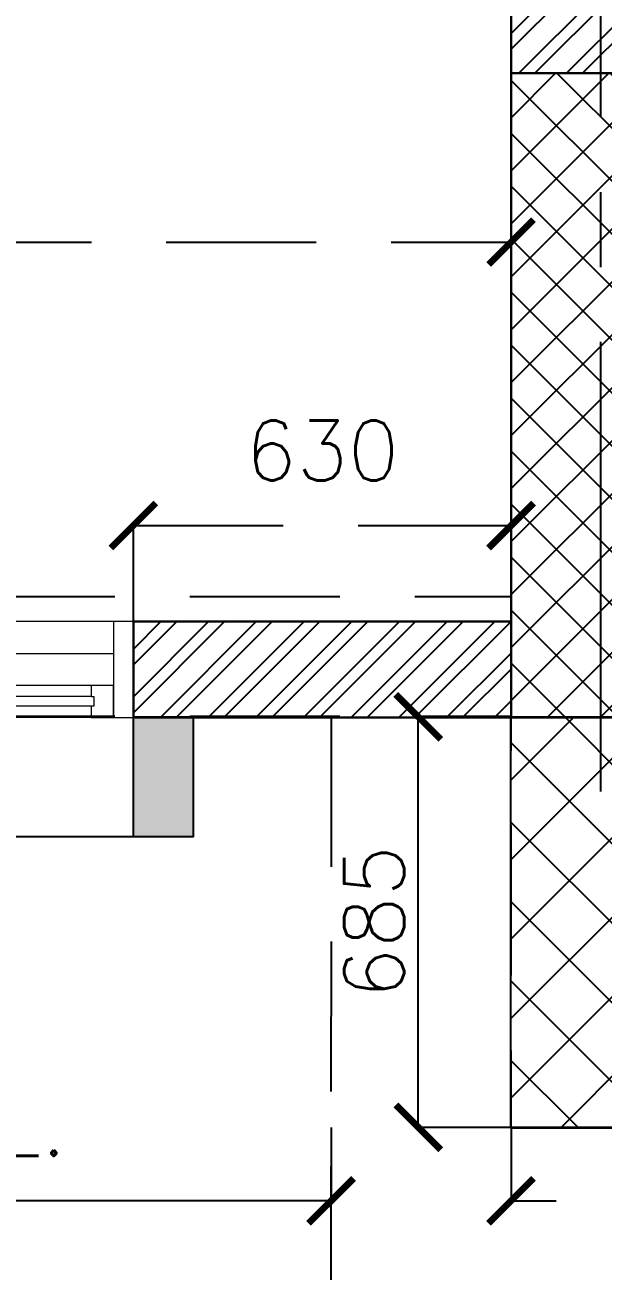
# Model space of a CAD drawing. Header units: millimetres. Extents: x 1167879 to 1231451, y -5731814 to -5645217.
# Drawn here: x 1201682 to 1202646, y -5729609 to -5727530 of the extents above; entities that cross this region are included whole.
import ezdxf

# ---------------------------------------------------------------- set-up
doc = ezdxf.new("R2010")
doc.units = ezdxf.units.MM
doc.header["$LTSCALE"] = 1000
doc.header["$MEASUREMENT"] = 0
for name, pattern in [('$2$AUDIT_D_120904163729-0', [0]), ('$5$HIDDEN', [0.375, 0.25, -0.125]), ('2BHK-A - FRONT$0$AUDIT_D_120904163729-0', [0]), ('AUDIT_D_120904163729-0', [0]), ('HIDDEN', [0.375, 0.25, -0.125]), ('T8(T9 IS SIMILAR) - DIMENSION & TEXTING$0$HIDDEN', [0.375, 0.25, -0.125]), ('T8(T9 IS SIMILAR) - TYPICAL FLOOR ELEVATION$0$AUDIT_D_120904163729-0', [0]), ('T8(T9 IS SIMILAR) - TYPICAL FLOOR ELEVATION$0$HIDDEN', [0.375, 0.25, -0.125]), ('T8(T9 IS SIMILAR)$0$$0$HIDDEN', [0.375, 0.25, -0.125]), ('T8_REFUGE COLUMNS$0$CENTER2', [1.125, 0.75, -0.125, 0.125, -0.125])]:
    doc.linetypes.add(name, pattern=pattern)
doc.layers.get('0').update_dxf_attribs({"linetype": 'AUDIT_D_120904163729-0'})
for name, color, linetype in [('$1$A-DIM', 1, '$2$AUDIT_D_120904163729-0'), ('2BHK-A - FRONT$0$A-HATCH -160', 251, '2BHK-A - FRONT$0$AUDIT_D_120904163729-0'), ('A-WALL-FEATURES', 110, 'AUDIT_D_120904163729-0'), ('T8(T9 IS SIMILAR) - DIMENSION & TEXTING$0$A-DIMENSIONS', 2, 'T8(T9 IS SIMILAR) - DIMENSION & TEXTING$0$HIDDEN'), ('T8(T9 IS SIMILAR) - TYPICAL FLOOR ELEVATION$0$A-DIM', 1, 'T8(T9 IS SIMILAR) - TYPICAL FLOOR ELEVATION$0$AUDIT_D_120904163729-0'), ('T8(T9 IS SIMILAR) - TYPICAL FLOOR ELEVATION$0$A-WALL HATCH', 252, 'T8(T9 IS SIMILAR) - TYPICAL FLOOR ELEVATION$0$AUDIT_D_120904163729-0'), ('T8(T9 IS SIMILAR) - TYPICAL FLOOR ELEVATION$0$A-WALL-FEATURES', 6, 'T8(T9 IS SIMILAR) - TYPICAL FLOOR ELEVATION$0$AUDIT_D_120904163729-0'), ('T8(T9 IS SIMILAR)$0$$6$a-beam 2', 50, 'Continuous'), ('T8(T9 IS SIMILAR)$0$S-BEAM', 20, 'T8(T9 IS SIMILAR)$0$$0$HIDDEN'), ('T8_REFUGE COLUMNS$0$A-CENTERLINE', 193, 'T8_REFUGE COLUMNS$0$CENTER2'), ('T8_TYPICAL COLUMNS$0$A-RCC COLS', 3, 'Continuous')]:
    doc.layers.add(name, color=color, linetype=linetype)
for name, color, linetype, lineweight in [('2BHK-A - FRONT$0$A-WALL- 160', 6, 'Continuous', 30), ('2BHK-A - FRONT$0$Window', 4, 'Continuous', 20), ('T8(T9 IS SIMILAR)$0$D&W', 8, 'Continuous', 25)]:
    doc.layers.add(name, color=color, linetype=linetype, lineweight=lineweight)
doc.styles.add('$6$Romans 1', font='romans.shx', dxfattribs={"height": 100})
doc.styles.add('T8(T9 IS SIMILAR) - DIMENSION & TEXTING$0$Romans 1', font='romans.shx', dxfattribs={"height": 100})
doc.styles.add('T8(T9 IS SIMILAR) - TYPICAL FLOOR ELEVATION$0$Romans 1', font='romans.shx', dxfattribs={"height": 100})
doc.dimstyles.new('$2$ALPINE S', dxfattribs={"dimscale": 0, "dimtxt": 100, "dimasz": 75, "dimexe": 0, "dimexo": 0, "dimgap": 75, "dimtad": 1, "dimdec": 0, "dimzin": 0, "dimdsep": 46, "dimtxsty": '$6$Romans 1', "dimblk": '$6$_ArchTick', "dimcen": 0.09, "dimclrd": 256, "dimclre": 256, "dimclrt": 7, "dimadec": 0, "dimazin": 0, "dimtfac": 1, "dimtdec": 0, "dimtofl": 0, "dimtmove": 1, "dimatfit": 0, "dimldrblk": '$2$_Open90', "dimfxl": 1, "dimtolj": 1, "dimtzin": 0, "dimarcsym": 0})
doc.dimstyles.new('T8(T9 IS SIMILAR) - DIMENSION & TEXTING$0$ALPINE S', dxfattribs={"dimscale": 0, "dimtxt": 100, "dimasz": 75, "dimexe": 0, "dimexo": 0, "dimgap": 75, "dimtad": 1, "dimdec": 0, "dimzin": 0, "dimdsep": 46, "dimtxsty": 'T8(T9 IS SIMILAR) - DIMENSION & TEXTING$0$Romans 1', "dimblk": 'T8(T9 IS SIMILAR) - DIMENSION & TEXTING$0$_ArchTick', "dimcen": 0.09, "dimclrd": 256, "dimclre": 256, "dimclrt": 7, "dimadec": 0, "dimazin": 0, "dimtfac": 1, "dimtdec": 0, "dimtofl": 0, "dimtmove": 1, "dimatfit": 0, "dimldrblk": 'T8(T9 IS SIMILAR) - DIMENSION & TEXTING$0$_Open90', "dimfxl": 1, "dimtolj": 1, "dimtzin": 0, "dimarcsym": 0})
doc.dimstyles.new('T8(T9 IS SIMILAR) - TYPICAL FLOOR ELEVATION$0$ALPINE S', dxfattribs={"dimscale": 0, "dimtxt": 100, "dimasz": 75, "dimexe": 0, "dimexo": 0, "dimgap": 75, "dimtad": 1, "dimdec": 0, "dimzin": 0, "dimdsep": 46, "dimtxsty": 'T8(T9 IS SIMILAR) - TYPICAL FLOOR ELEVATION$0$Romans 1', "dimblk": 'T8(T9 IS SIMILAR) - TYPICAL FLOOR ELEVATION$0$_ArchTick', "dimcen": 0.09, "dimclrd": 256, "dimclre": 256, "dimclrt": 7, "dimadec": 0, "dimazin": 0, "dimtfac": 1, "dimtdec": 0, "dimtofl": 0, "dimtmove": 1, "dimatfit": 0, "dimldrblk": 'T8(T9 IS SIMILAR) - TYPICAL FLOOR ELEVATION$0$_Open90', "dimfxl": 1, "dimtolj": 1, "dimtzin": 0, "dimarcsym": 0})

# ---------------------------------------------------------------- blocks, each defined once
blk = doc.blocks.new('T8(T9 IS SIMILAR) - DIMENSION & TEXTING$0$_ArchTick')
at = {"color": 0, "linetype": 'ByBlock', "const_width": 0.15}
blk.add_lwpolyline([(-0.5, -0.5), (0.5, 0.5)], dxfattribs=at)
blk = doc.blocks.new('*D547')
at = {"layer": 'T8(T9 IS SIMILAR) - DIMENSION & TEXTING$0$A-DIMENSIONS', "linetype": 'T8(T9 IS SIMILAR) - DIMENSION & TEXTING$0$HIDDEN', "lineweight": -2, "transparency": 16777216}
for p, q in [((1201862.6, -5728524), (1201862.6, -5728364.8)), ((1202492.3, -5728524), (1202492.3, -5728364.8))]:
    blk.add_line(p, q, dxfattribs=at)
at = {"layer": 'T8(T9 IS SIMILAR) - DIMENSION & TEXTING$0$A-DIMENSIONS', "lineweight": -2, "transparency": 16777216}
blk.add_line((1201862.6, -5728364.8), (1202492.3, -5728364.8), dxfattribs=at)
at = {"layer": 'T8(T9 IS SIMILAR) - DIMENSION & TEXTING$0$A-DIMENSIONS', "linetype": 'ByBlock', "lineweight": -2, "transparency": 16777216, "xscale": 75, "yscale": 75, "zscale": 75, "rotation": 180}
blk.add_blockref('T8(T9 IS SIMILAR) - DIMENSION & TEXTING$0$_ArchTick', (1201862.6, -5728364.8), dxfattribs=at)
at = {"layer": 'T8(T9 IS SIMILAR) - DIMENSION & TEXTING$0$A-DIMENSIONS', "linetype": 'ByBlock', "lineweight": -2, "transparency": 16777216, "xscale": 75, "yscale": 75, "zscale": 75}
blk.add_blockref('T8(T9 IS SIMILAR) - DIMENSION & TEXTING$0$_ArchTick', (1202492.3, -5728364.8), dxfattribs=at)
at = {"layer": 'T8(T9 IS SIMILAR) - DIMENSION & TEXTING$0$A-DIMENSIONS', "color": 7, "linetype": 'ByBlock', "transparency": 16777216, "insert": (1202177.5, -5728239.8), "char_height": 100, "attachment_point": 5, "style": 'T8(T9 IS SIMILAR) - DIMENSION & TEXTING$0$Romans 1'}
blk.add_mtext('\\A1;630', dxfattribs=at)
blk = doc.blocks.new('T8(T9 IS SIMILAR) - DIMENSION & TEXTING$0$_Open90')
at = {"color": 0, "linetype": 'ByBlock', "lineweight": -2}
for p, q in [((-0.5, 0.5), (0, 0)), ((0, 0), (-1, 0)), ((0, 0), (-0.5, -0.5))]:
    blk.add_line(p, q, dxfattribs=at)
blk = doc.blocks.new('*D549')
at = {"layer": 'T8(T9 IS SIMILAR) - DIMENSION & TEXTING$0$A-DIMENSIONS', "linetype": 'T8(T9 IS SIMILAR) - DIMENSION & TEXTING$0$HIDDEN', "lineweight": -2, "transparency": 16777216}
for p, q in [((1199292.6, -5727664.5), (1199292.6, -5727891.9)), ((1202492.3, -5727664.5), (1202492.3, -5727891.9))]:
    blk.add_line(p, q, dxfattribs=at)
at = {"layer": 'T8(T9 IS SIMILAR) - DIMENSION & TEXTING$0$A-DIMENSIONS', "lineweight": -2, "transparency": 16777216}
blk.add_line((1199292.6, -5727891.9), (1202492.3, -5727891.9), dxfattribs=at)
at = {"layer": 'T8(T9 IS SIMILAR) - DIMENSION & TEXTING$0$A-DIMENSIONS', "linetype": 'ByBlock', "lineweight": -2, "transparency": 16777216, "xscale": 75, "yscale": 75, "zscale": 75, "rotation": 180}
blk.add_blockref('T8(T9 IS SIMILAR) - DIMENSION & TEXTING$0$_ArchTick', (1199292.6, -5727891.9), dxfattribs=at)
at = {"layer": 'T8(T9 IS SIMILAR) - DIMENSION & TEXTING$0$A-DIMENSIONS', "linetype": 'ByBlock', "lineweight": -2, "transparency": 16777216, "xscale": 75, "yscale": 75, "zscale": 75}
blk.add_blockref('T8(T9 IS SIMILAR) - DIMENSION & TEXTING$0$_ArchTick', (1202492.3, -5727891.9), dxfattribs=at)
at = {"layer": 'T8(T9 IS SIMILAR) - DIMENSION & TEXTING$0$A-DIMENSIONS', "color": 7, "linetype": 'ByBlock', "transparency": 16777216, "insert": (1200892.4, -5727766.9), "char_height": 100, "attachment_point": 5, "style": 'T8(T9 IS SIMILAR) - DIMENSION & TEXTING$0$Romans 1'}
blk.add_mtext('\\A1;3200', dxfattribs=at)
blk = doc.blocks.new('T8_REFUGE COLUMNS')
at = {"layer": 'T8_REFUGE COLUMNS$0$A-CENTERLINE'}
blk.add_line((1202642.1, -5728808.5), (1202642.1, -5698573.6), dxfattribs=at)
blk = doc.blocks.new('T8_TYPICAL COLUMNS')
at = {"layer": 'T8_TYPICAL COLUMNS$0$A-RCC COLS', "linetype": 'ByBlock'}
blk.add_blockref('T8_REFUGE COLUMNS', (0, 0), dxfattribs=at)
blk = doc.blocks.new('2BHK-A - FRONT$0$2100')
at = {"layer": '2BHK-A - FRONT$0$Window', "color": 1, "lineweight": 13}
for p, q in [((1150876.5, -5693344.1), (1148842.5, -5693344.1)), ((1149507.5, -5693344.1), (1148880, -5693344.1)), ((1149507.5, -5693397.4), (1148880, -5693397.4)), ((1150173.7, -5693397.4), (1149545, -5693397.4)), ((1150211.2, -5693397.4), (1150876.5, -5693397.4)), ((1149507.5, -5693450.8), (1148842.5, -5693450.8)), ((1150173.7, -5693450.8), (1149545, -5693450.8)), ((1150839, -5693450.8), (1150211.2, -5693450.8)), ((1150173.7, -5693504.1), (1148842.5, -5693504.1)), ((1150839, -5693504.1), (1150211.2, -5693504.1))]:
    blk.add_line(p, q, dxfattribs=at)
at = {"layer": '2BHK-A - FRONT$0$Window', "color": 5, "lineweight": 13}
for p, q in [((1149507.5, -5693374.4), (1148880, -5693374.4)), ((1149507.5, -5693378.9), (1148880, -5693378.9)), ((1150173.7, -5693416), (1149545, -5693416)), ((1150173.7, -5693432.2), (1149545, -5693432.2)), ((1150839, -5693469.3), (1150211.2, -5693469.3)), ((1150839, -5693485.5), (1150211.2, -5693485.5))]:
    blk.add_line(p, q, dxfattribs=at)
at = {"layer": '2BHK-A - FRONT$0$Window', "color": 4, "lineweight": 13}
for points in [[(1148842.5, -5693344.1), (1148809.5, -5693344.1), (1148809.5, -5693504.1), (1148842.5, -5693504.1)], [(1148880, -5693378.9), (1148880, -5693397.4), (1148842.5, -5693397.4), (1148842.5, -5693344.1), (1148880, -5693344.1), (1148880, -5693374.4), (1148875.5, -5693374.4), (1148875.5, -5693378.9)], [(1149507.5, -5693378.9), (1149507.5, -5693397.4), (1149545, -5693397.4), (1149545, -5693344.1), (1149507.5, -5693344.1), (1149507.5, -5693374.4), (1149512, -5693374.4), (1149512, -5693378.9)], [(1150909.5, -5693344.1), (1150876.5, -5693344.1), (1150876.5, -5693504.1), (1150909.5, -5693504.1)], [(1149545, -5693432.2), (1149545, -5693450.8), (1149507.5, -5693450.8), (1149507.5, -5693397.4), (1149545, -5693397.4), (1149545, -5693416), (1149540.5, -5693416), (1149540.5, -5693432.2)], [(1150173.7, -5693432.2), (1150173.7, -5693450.8), (1150211.2, -5693450.8), (1150211.2, -5693397.4), (1150173.7, -5693397.4), (1150173.7, -5693416), (1150178.2, -5693416), (1150178.2, -5693432.2)], [(1150211.2, -5693485.5), (1150211.2, -5693504.1), (1150173.7, -5693504.1), (1150173.7, -5693450.8), (1150211.2, -5693450.8), (1150211.2, -5693469.3), (1150206.7, -5693469.3), (1150206.7, -5693485.5)], [(1150839, -5693485.5), (1150839, -5693504.1), (1150876.5, -5693504.1), (1150876.5, -5693450.8), (1150839, -5693450.8), (1150839, -5693469.3), (1150843.5, -5693469.3), (1150843.5, -5693485.5)]]:
    blk.add_lwpolyline(points, close=True, dxfattribs=at)
blk = doc.blocks.new('2BHK-A - FRONT')
at = {"layer": '2BHK-A - FRONT$0$A-HATCH -160', "linetype": 'ByBlock'}
h = blk.add_hatch(dxfattribs=at)
h.set_pattern_fill('ANSI32', color=256, scale=150)
h.set_pattern_definition([(45, (0, -0.55), (-39.77475644, 39.77475644), []), (45, (26.517, -0.55), (-39.77475644, 39.77475644), [])])
h.paths.add_polyline_path([(1145269.9, -5728524.2), (1145269.9, -5728684.2), (1144639.8, -5728684.2), (1144639.8, -5726829.5), (1144799.8, -5726829.5), (1144799.8, -5728524.2)])
h.paths.add_polyline_path([(1148934.5, -5727449.8), (1148934.5, -5727609.8), (1147999.5, -5727609.8), (1147999.5, -5727009.5), (1148159.5, -5727009.5), (1148159.5, -5727449.8)])
h.paths.add_polyline_path([(1147999.5, -5728684.2), (1147999.5, -5728524.2), (1147369.9, -5728524.2), (1147369.9, -5728684.2)])
edge = h.paths.add_edge_path()
edge.add_line((1151334.5, -5727449.8), (1151779.5, -5727449.8))
edge.add_line((1151779.5, -5727449.8), (1151779.5, -5727609.8))
edge.add_line((1151704.5, -5727609.8), (1151334.5, -5727609.8))
edge.add_line((1151334.5, -5727609.8), (1151334.5, -5727449.8))
h.paths.add_polyline_path([(1146264.5, -5719573.8), (1146424.5, -5719573.8), (1146424.5, -5719224.6), (1146264.5, -5719224.6)])
h.paths.add_polyline_path([(1145549.4, -5721834.4), (1145788.9, -5721834.4), (1145790, -5721674.6), (1145549.4, -5721674.6)])
h.paths.add_polyline_path([(1145949.5, -5721924.2), (1145949.5, -5722524.6), (1145789.5, -5722524.6), (1145789.5, -5721924.2)])
h.paths.add_polyline_path([(1144599.5, -5721924.6), (1144759.5, -5721924.6), (1144762, -5722524.6), (1144602, -5722524.6)])
h.paths.add_polyline_path([(1144599.5, -5723474.6), (1144599.5, -5723174.6), (1144759.5, -5723174.6), (1144759.5, -5723314.6), (1145789.5, -5723314.6), (1145789.5, -5723174.6), (1145949.5, -5723174.6), (1145949.5, -5723474.2)])
h = blk.add_hatch(dxfattribs=at)
h.set_pattern_fill('ANSI37', color=256, scale=500)
h.paths.add_polyline_path([(1141249.5, -5727584.8), (1141049.5, -5727584.8), (1141049.5, -5726519.5), (1141249.5, -5726519.5)])
h.paths.add_polyline_path([(1141249.5, -5723474.2), (1141899.2, -5723474.2), (1141899.2, -5723274.2), (1141249.5, -5723274.2)])
h.paths.add_polyline_path([(1147999.5, -5728684.2), (1148199.5, -5728684.2), (1148199.5, -5727609.8), (1147999.5, -5727609.8)])
at = {"layer": '2BHK-A - FRONT$0$A-WALL- 160', "linetype": 'ByBlock'}
for p, q in [((1147999.5, -5728684.6), (1147999.5, -5727009.5)), ((1147999.5, -5727609.6), (1148934.5, -5727609.6)), ((1147369.9, -5728524.6), (1147999.5, -5728524.6)), ((1147369.9, -5728524.6), (1147369.9, -5728684.6)), ((1147369.9, -5728684.6), (1148199.5, -5728684.6))]:
    blk.add_line(p, q, dxfattribs=at)
blk.add_blockref('2BHK-A - FRONT$0$2100', (-3539.6, -35180.5), dxfattribs=at)
blk = doc.blocks.new('T8(T9 IS SIMILAR) - TYPICAL FLOOR ELEVATION$0$_ArchTick')
at = {"color": 0, "linetype": 'ByBlock', "const_width": 0.15}
blk.add_lwpolyline([(-0.5, -0.5), (0.5, 0.5)], dxfattribs=at)
blk = doc.blocks.new('*D758')
at = {"layer": 'T8(T9 IS SIMILAR) - TYPICAL FLOOR ELEVATION$0$A-DIM', "linetype": 'T8(T9 IS SIMILAR) - TYPICAL FLOOR ELEVATION$0$HIDDEN', "lineweight": -2, "transparency": 16777216}
for p, q in [((1202479.5, -5728684), (1202337.6, -5728684)), ((1202579.5, -5729368.9), (1202337.6, -5729368.9))]:
    blk.add_line(p, q, dxfattribs=at)
at = {"layer": 'T8(T9 IS SIMILAR) - TYPICAL FLOOR ELEVATION$0$A-DIM', "lineweight": -2, "transparency": 16777216}
blk.add_line((1202337.6, -5729368.9), (1202337.6, -5728684), dxfattribs=at)
at = {"layer": 'T8(T9 IS SIMILAR) - TYPICAL FLOOR ELEVATION$0$A-DIM', "linetype": 'ByBlock', "lineweight": -2, "transparency": 16777216, "xscale": 75, "yscale": 75, "zscale": 75}
for p, rotation in [((1202337.6, -5728684), 90), ((1202337.6, -5729368.9), 270)]:
    blk.add_blockref('T8(T9 IS SIMILAR) - TYPICAL FLOOR ELEVATION$0$_ArchTick', p, dxfattribs=dict(at, rotation=rotation))
at = {"layer": 'T8(T9 IS SIMILAR) - TYPICAL FLOOR ELEVATION$0$A-DIM', "color": 7, "linetype": 'ByBlock', "transparency": 16777216, "insert": (1202263.8, -5729026.5), "char_height": 100, "attachment_point": 5, "rotation": 90, "style": 'T8(T9 IS SIMILAR) - TYPICAL FLOOR ELEVATION$0$Romans 1'}
blk.add_mtext('\\A1;685', dxfattribs=at)
blk = doc.blocks.new('T8(T9 IS SIMILAR) - TYPICAL FLOOR ELEVATION$0$_Open90')
at = {"color": 0, "linetype": 'ByBlock', "lineweight": -2}
for p, q in [((-0.5, 0.5), (0, 0)), ((0, 0), (-1, 0)), ((0, 0), (-0.5, -0.5))]:
    blk.add_line(p, q, dxfattribs=at)
blk = doc.blocks.new('$6$_ArchTick')
at = {"color": 0, "linetype": 'ByBlock', "const_width": 0.15}
blk.add_lwpolyline([(-0.5, -0.5), (0.5, 0.5)], dxfattribs=at)
blk = doc.blocks.new('*D63')
at = {"layer": '$1$A-DIM', "linetype": '$5$HIDDEN', "lineweight": -2, "transparency": 16777216}
for p, q in [((17360.1, -10569.1), (17360.1, -10691.6)), ((17660.1, -10569.1), (17660.1, -10691.6))]:
    blk.add_line(p, q, dxfattribs=at)
at = {"layer": '$1$A-DIM', "lineweight": -2, "transparency": 16777216}
for p, q in [((17360.1, -10691.6), (15202.9, -10691.6)), ((17660.1, -10691.6), (17735.1, -10691.6))]:
    blk.add_line(p, q, dxfattribs=at)
at = {"layer": '$1$A-DIM', "linetype": 'ByBlock', "lineweight": -2, "transparency": 16777216, "xscale": 75, "yscale": 75, "zscale": 75}
blk.add_blockref('$6$_ArchTick', (17360.1, -10691.6), dxfattribs=at)
at = {"layer": '$1$A-DIM', "linetype": 'ByBlock', "lineweight": -2, "transparency": 16777216, "xscale": 75, "yscale": 75, "zscale": 75, "rotation": 180}
blk.add_blockref('$6$_ArchTick', (17660.1, -10691.6), dxfattribs=at)
at = {"layer": '$1$A-DIM', "color": 7, "linetype": 'ByBlock', "transparency": 16777216, "insert": (16156.5, -10566.6), "char_height": 100, "attachment_point": 5, "style": '$6$Romans 1'}
blk.add_mtext('\\A1;300 PROJ. AT 2ND FL.', dxfattribs=at)
blk = doc.blocks.new('$2$_Open90')
at = {"color": 0, "linetype": 'ByBlock', "lineweight": -2}
for p, q in [((-0.5, 0.5), (0, 0)), ((0, 0), (-1, 0)), ((0, 0), (-0.5, -0.5))]:
    blk.add_line(p, q, dxfattribs=at)
blk = doc.blocks.new('T8(T9 IS SIMILAR) - DIMENSION & TEXTING')
at = {"layer": 'T8(T9 IS SIMILAR) - DIMENSION & TEXTING$0$A-DIMENSIONS', "linetype": 'ByBlock'}
for base, p1, p2, picture, middle in [((1202492.3, -5727891.9), (1199292.6, -5727664.5), (1202492.3, -5727664.5), '*D549', (1200892.4, -5727766.9)), ((1202492.3, -5728364.8), (1201862.6, -5728524), (1202492.3, -5728524), '*D547', (1202177.5, -5728239.8))]:
    dim = blk.add_linear_dim(base=base, p1=p1, p2=p2, dimstyle='T8(T9 IS SIMILAR) - DIMENSION & TEXTING$0$ALPINE S', override={"dimscale": 1, "dimfxl": 5, "dimarcsym": 1}, dxfattribs=at)
    dim.commit()
    dim.dimension.update_dxf_attribs({"geometry": picture, "text_midpoint": middle})
blk = doc.blocks.new('T8(T9 IS SIMILAR) - TYPICAL FLOOR ELEVATION')
at = {"layer": 'T8(T9 IS SIMILAR) - TYPICAL FLOOR ELEVATION$0$A-WALL HATCH', "linetype": 'ByBlock'}
h = blk.add_hatch(dxfattribs=at)
h.set_pattern_fill('ANSI37', color=256, scale=750)
h.set_pattern_definition([(45, (-0.1, -0.21), (-66.2912607, 66.2912607), []), (135, (-0.1, -0.21), (-66.2912607, -66.2912607), [])])
h.paths.add_polyline_path([(1186632.3, -5709913.9), (1186432.3, -5709913.9), (1186432.3, -5708154.2), (1186632.3, -5708154.2)])
h.paths.add_polyline_path([(1190032.3, -5708154), (1190232.6, -5708154), (1190232.6, -5709913.7), (1190032.3, -5709913.7)])
h.paths.add_polyline_path([(1202792.3, -5700405.8), (1202592.3, -5700405.8), (1202592.3, -5701090.3), (1202792.3, -5701090.3)])
h.paths.add_polyline_path([(1209952.2, -5700405.8), (1209752.2, -5700405.8), (1209752.2, -5701092), (1209952.2, -5701092)])
h.paths.add_polyline_path([(1222512.1, -5708154), (1222311.7, -5708154), (1222311.7, -5709913.7), (1222512.1, -5709913.7)])
h.paths.add_polyline_path([(1225912.1, -5709913.9), (1226112.1, -5709913.9), (1226112.1, -5708154.2), (1225912.1, -5708154.2)])
h.paths.add_polyline_path([(1209852.3, -5729369.1), (1210052.3, -5729369.1), (1210052.3, -5728684.2), (1209852.3, -5728684.2)])
h.paths.add_polyline_path([(1202692.1, -5729369.1), (1202492, -5729369.1), (1202492, -5728684.2), (1202692.1, -5728684.2)])
h = blk.add_hatch(dxfattribs=at)
h.set_pattern_fill('ZIGZAG', color=256, scale=250)
h.set_pattern_definition([(0, (0, 0), (31.25, 31.25), [31.25, -31.25]), (90, (31.25, 0), (-31.25, 31.25), [31.25, -31.25])])
h.paths.add_polyline_path([(1186332.7, -5719983.5), (1186332.7, -5719683.5), (1186432.7, -5719683.5), (1186432.7, -5719883.5), (1186982.7, -5719883.5), (1186982.7, -5719523.5), (1187082.7, -5719523.5), (1187082.7, -5719983.5)])
h.paths.add_polyline_path([(1190232.7, -5719983.5), (1190232.7, -5719683.5), (1190132.7, -5719683.5), (1190132.7, -5719883.5), (1189582.7, -5719883.5), (1189582.7, -5719523.5), (1189482.7, -5719523.5), (1189482.7, -5719983.5)])
h.paths.add_polyline_path([(1190857.7, -5717933.5), (1190857.7, -5717733.5), (1190757.7, -5717733.5), (1190757.7, -5717933.5)])
h.paths.add_polyline_path([(1193357.7, -5717733.5), (1193357.7, -5717933.5), (1193257.7, -5717933.5), (1193257.7, -5717733.5)])
h.paths.add_polyline_path([(1196632.8, -5709938.8), (1196632.8, -5709738.8), (1196532.8, -5709738.8), (1196532.8, -5709938.8)])
h.paths.add_polyline_path([(1194132, -5709738.8), (1194132, -5709938.8), (1194032, -5709938.8), (1194032, -5709738.8)])
h.paths.add_polyline_path([(1195742.7, -5701889.7), (1196212.8, -5701889.7), (1196212.8, -5702349.7), (1196112.8, -5702349.7), (1196112.8, -5701989.7), (1195742.7, -5701989.7)])
h.paths.add_polyline_path([(1198312.8, -5702349.7), (1198312.8, -5701889.7), (1199132.6, -5701889.7), (1199132.6, -5701989.7), (1198412.8, -5701989.7), (1198412.8, -5702349.7)])
h.paths.add_polyline_path([(1199662.5, -5701090.3), (1199662.5, -5700890.3), (1199762.5, -5700890.3), (1199762.5, -5701090.3)])
h.paths.add_polyline_path([(1201862.6, -5700890.3), (1201862.6, -5701090.3), (1201962.6, -5701090.3), (1201962.6, -5700890.3)])
h.paths.add_polyline_path([(1210681.9, -5700890.3), (1210681.9, -5701090.3), (1210581.9, -5701090.3), (1210581.9, -5700890.3)])
h.paths.add_polyline_path([(1212882, -5701090.3), (1212882, -5700890.3), (1212782, -5700890.3), (1212782, -5701090.3)])
h.paths.add_polyline_path([(1214231.8, -5702349.7), (1214231.8, -5701889.7), (1213412.3, -5701889.7), (1213412.3, -5701989.7), (1214131.8, -5701989.7), (1214131.8, -5702349.7)])
h.paths.add_polyline_path([(1216801.9, -5701889.7), (1216331.8, -5701889.7), (1216331.8, -5702349.7), (1216431.8, -5702349.7), (1216431.8, -5701989.7), (1216801.9, -5701989.7)])
h.paths.add_polyline_path([(1215911.7, -5709938.8), (1215911.7, -5709738.8), (1216011.7, -5709738.8), (1216011.7, -5709938.8)])
h.paths.add_polyline_path([(1218412.5, -5709738.8), (1218412.5, -5709938.8), (1218512.5, -5709938.8), (1218512.5, -5709738.8)])
h.paths.add_polyline_path([(1221686.9, -5717933.5), (1221686.9, -5717733.5), (1221786.9, -5717733.5), (1221786.9, -5717933.5)])
h.paths.add_polyline_path([(1219186.9, -5717733.5), (1219186.9, -5717933.5), (1219286.9, -5717933.5), (1219286.9, -5717733.5)])
h.paths.add_polyline_path([(1222311.8, -5719983.5), (1222311.8, -5719683.5), (1222411.8, -5719683.5), (1222411.8, -5719883.5), (1222961.8, -5719883.5), (1222961.8, -5719523.5), (1223061.8, -5719523.5), (1223061.8, -5719983.5)])
h.paths.add_polyline_path([(1226211.8, -5719983.5), (1226211.8, -5719683.5), (1226111.8, -5719683.5), (1226111.8, -5719883.5), (1225561.8, -5719883.5), (1225561.8, -5719523.5), (1225461.8, -5719523.5), (1225461.8, -5719983.5)])
h.paths.add_polyline_path([(1217001.9, -5727584.6), (1216901.9, -5727584.6), (1216901.9, -5727784.6), (1216356.8, -5727784.6), (1216356.8, -5727424.6), (1216256.8, -5727424.6), (1216256.8, -5727884.6), (1217001.9, -5727884.6)])
h.paths.add_polyline_path([(1214156.8, -5727424.6), (1214056.8, -5727424.6), (1214056.8, -5727784.6), (1213412.3, -5727784.6), (1213412.3, -5727884.6), (1214156.8, -5727884.6)])
h.paths.add_polyline_path([(1210681.9, -5728884), (1210681.9, -5728684), (1210581.9, -5728684), (1210581.9, -5728884)])
h.paths.add_polyline_path([(1212882, -5728684), (1212882, -5728884), (1212782, -5728884), (1212782, -5728684)])
h.paths.add_polyline_path([(1201862.6, -5728884), (1201862.6, -5728684), (1201962.6, -5728684), (1201962.6, -5728884)])
h.paths.add_polyline_path([(1199662.5, -5728684), (1199662.5, -5728884), (1199762.5, -5728884), (1199762.5, -5728684)])
h.paths.add_polyline_path([(1198387.7, -5727424.6), (1198487.7, -5727424.6), (1198487.7, -5727784.6), (1199132.3, -5727784.6), (1199132.3, -5727884.6), (1198387.7, -5727884.6)])
h.paths.add_polyline_path([(1195542.6, -5727584.6), (1195642.6, -5727584.6), (1195642.6, -5727784.6), (1196187.7, -5727784.6), (1196187.7, -5727424.6), (1196287.7, -5727424.6), (1196287.7, -5727884.6), (1195542.6, -5727884.6)])
at = {"layer": 'T8(T9 IS SIMILAR) - TYPICAL FLOOR ELEVATION$0$A-WALL-FEATURES', "color": 8, "linetype": 'T8(T9 IS SIMILAR) - TYPICAL FLOOR ELEVATION$0$HIDDEN'}
blk.add_line((1201862.6, -5728884), (1199762.5, -5728884), dxfattribs=at)
at = {"layer": 'T8(T9 IS SIMILAR) - TYPICAL FLOOR ELEVATION$0$A-WALL-FEATURES', "linetype": 'ByBlock'}
for points in [[(1201862.6, -5728884), (1201862.6, -5728684), (1201962.6, -5728684), (1201962.6, -5728884)], [(1202692.2, -5729368.9), (1202492.1, -5729368.9), (1202492.1, -5728684), (1202692.2, -5728684)]]:
    blk.add_lwpolyline(points, close=True, dxfattribs=at)
at = {"layer": 'T8(T9 IS SIMILAR) - TYPICAL FLOOR ELEVATION$0$A-DIM', "linetype": 'ByBlock'}
dim = blk.add_linear_dim(base=(1202337.6, -5728684), p1=(1202579.5, -5729368.9), p2=(1202479.5, -5728684), angle=90, dimstyle='T8(T9 IS SIMILAR) - TYPICAL FLOOR ELEVATION$0$ALPINE S', override={"dimscale": 1, "dimfxl": 5, "dimarcsym": 1}, dxfattribs=at)
dim.commit()
dim.dimension.update_dxf_attribs({"geometry": '*D758', "text_midpoint": (1202388.8, -5729026.5), "dimtype": 128})
blk = doc.blocks.new('T8(T9 IS SIMILAR)')
at = {"layer": 'T8(T9 IS SIMILAR)$0$D&W', "linetype": 'ByBlock'}
blk.add_blockref('2BHK-A - FRONT', (54492.8, -0.4), dxfattribs=at)
blk.add_blockref('T8(T9 IS SIMILAR) - TYPICAL FLOOR ELEVATION', (0, 0), dxfattribs=at)
blk.add_blockref('T8_TYPICAL COLUMNS', (0, 0), dxfattribs=at)
at = {"layer": 'T8(T9 IS SIMILAR)$0$$6$a-beam 2', "linetype": 'ByBlock'}
blk.add_blockref('T8(T9 IS SIMILAR) - DIMENSION & TEXTING', (0, 0), dxfattribs=at)
at = {"layer": 'T8(T9 IS SIMILAR)$0$S-BEAM'}
for p, q in [((1202491.8, -5726990.5, 0.1), (1202491.7, -5729370.2, -647.2)), ((1199331.8, -5728483.1, 0), (1202491.7, -5728483.1, 0)), ((1199331.8, -5728683.1, 0), (1202491.7, -5728683.1, 0)), ((1202691.7, -5729370.2, -647.2), (1202491.7, -5729370.2, -647.2))]:
    blk.add_line(p, q, dxfattribs=at)
blk = doc.blocks.new('2ndflproj')
at = {"layer": '$1$A-DIM', "linetype": 'ByBlock'}
dim = blk.add_linear_dim(base=(17360.1, -10691.6), p1=(17660.1, -10569.1, 0), p2=(17360.1, -10569.1), text='<> PROJ. AT 2ND FL.', dimstyle='$2$ALPINE S', override={"dimscale": 1, "dimtmove": 0, "dimfxl": 5, "dimarcsym": 1}, dxfattribs=at)
dim.commit()
dim.dimension.update_dxf_attribs({"geometry": '*D63', "text_midpoint": (16156.5, -10691.6), "dimtype": 128})

msp = doc.modelspace()

# ---------------------------------------------------------------- linework, layer by layer
at = {"layer": 'A-WALL-FEATURES', "color": 3, "linetype": 'HIDDEN'}
msp.add_lwpolyline([(1202192.2, -5728684), (1202192, -5729668.9), (1210352.4, -5729668.9), (1210352.4, -5728684)], dxfattribs=at)

# ---------------------------------------------------------------- next in the draw order: block references
at = {"linetype": 'ByBlock'}
msp.add_blockref('T8(T9 IS SIMILAR) - DIMENSION & TEXTING', (0, 0), dxfattribs=at)

# ---------------------------------------------------------------- next in the draw order: block references
msp.add_blockref('T8(T9 IS SIMILAR)', (0, 0), dxfattribs=at)

# ---------------------------------------------------------------- next in the draw order: block references
msp.add_blockref('2ndflproj', (1184832.1, -5718799.9), dxfattribs=at)

doc.saveas('drawing.dxf')
